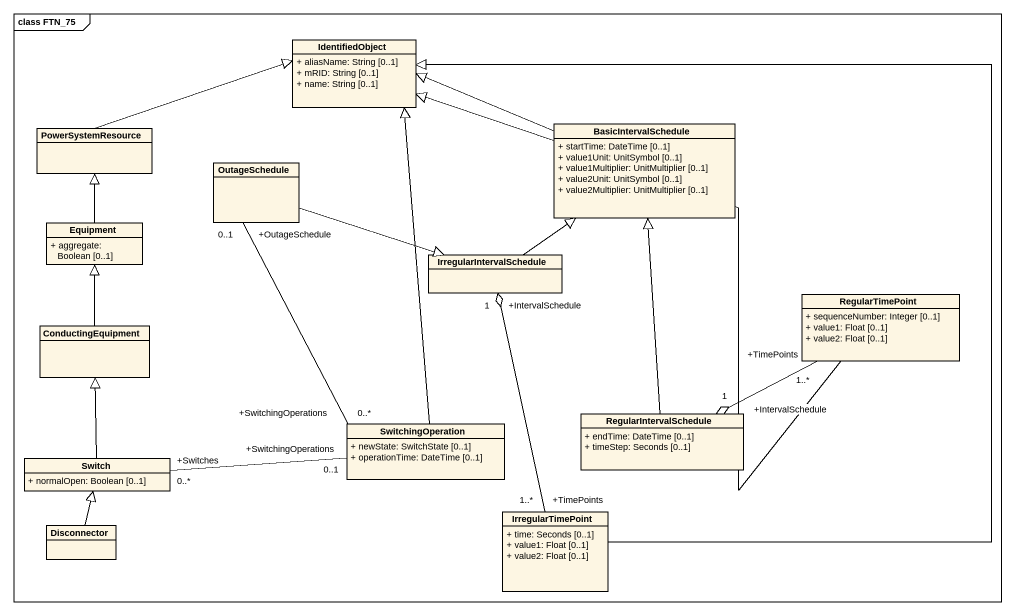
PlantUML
@startuml
mainframe class FTN_75
hide circle
hide empty members
skinparam classAttributeIconSize 0
class IdentifiedObject {
  + aliasName: String [0..1]
  + mRID: String [0..1]
  + name: String [0..1]
}
class PowerSystemResource
class BasicIntervalSchedule {
  + startTime: DateTime [0..1]
  + value1Unit: UnitSymbol [0..1]
  + value1Multiplier: UnitMultiplier [0..1]
  + value2Unit: UnitSymbol [0..1]
  + value2Multiplier: UnitMultiplier [0..1]
}
class OutageSchedule
class Equipment {
  + aggregate: Boolean [0..1]
}
class IrregularIntervalSchedule
class RegularTimePoint {
  + sequenceNumber: Integer [0..1]
  + value1: Float [0..1]
  + value2: Float [0..1]
}
class ConductingEquipment
class SwitchingOperation {
  + newState: SwitchState [0..1]
  + operationTime: DateTime [0..1]
}
class RegularIntervalSchedule {
  + endTime: DateTime [0..1]
  + timeStep: Seconds [0..1]
}
class Switch {
  + normalOpen: Boolean [0..1]
}
class Disconnector
class IrregularTimePoint {
  + time: Seconds [0..1]
  + value1: Float [0..1]
  + value2: Float [0..1]
}
PowerSystemResource -right-|> IdentifiedObject
BasicIntervalSchedule -left-|> IdentifiedObject
OutageSchedule -right-|> IrregularIntervalSchedule
Equipment -up-|> PowerSystemResource
IrregularIntervalSchedule -up-|> BasicIntervalSchedule
IrregularIntervalSchedule "+IntervalSchedule\n1" o-- "+TimePoints\n1..*" IrregularTimePoint
RegularTimePoint -left-|> IdentifiedObject
ConductingEquipment -up-|> Equipment
SwitchingOperation -up-|> IdentifiedObject
SwitchingOperation "+SwitchingOperations\n0..*" -up- "+OutageSchedule\n0..1" OutageSchedule
SwitchingOperation "+SwitchingOperations\n0..1" -left- "+Switches\n0..*" Switch
RegularIntervalSchedule -up-|> BasicIntervalSchedule
RegularIntervalSchedule "+IntervalSchedule\n1" o-right- "+TimePoints\n1..*" RegularTimePoint
Switch -up-|> ConductingEquipment
Disconnector -up-|> Switch
IrregularTimePoint -up-|> IdentifiedObject
@enduml
